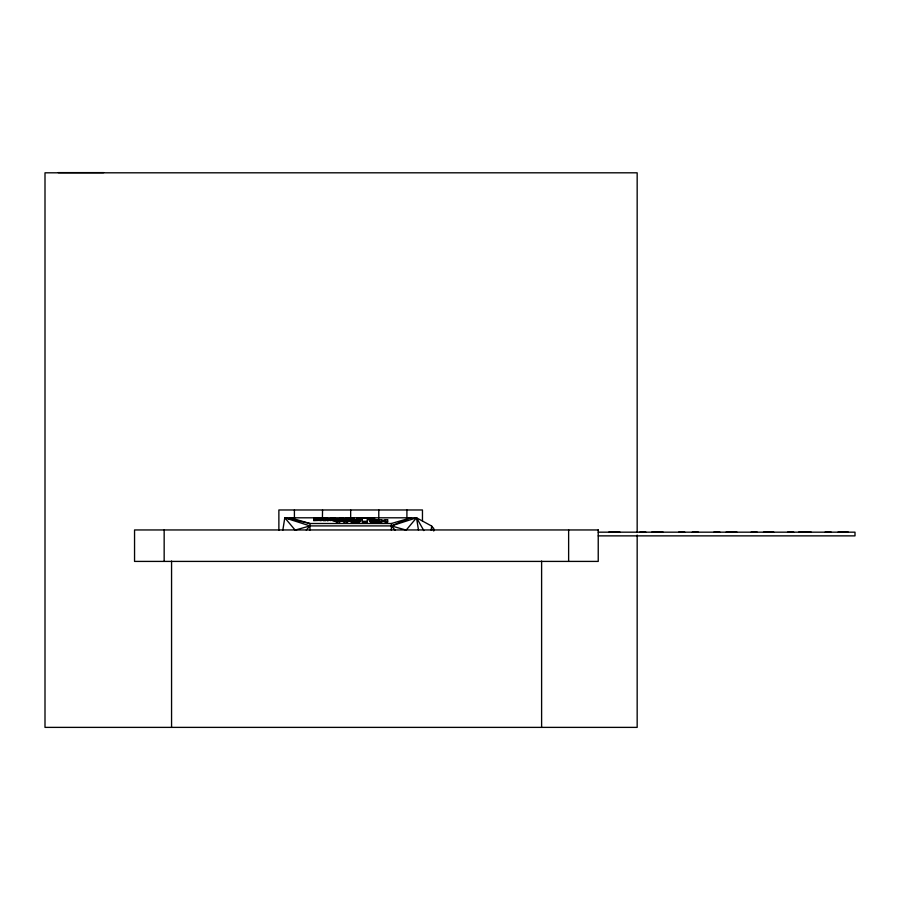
<?xml version="1.0" encoding="UTF-8"?>
<svg xmlns="http://www.w3.org/2000/svg" width="900" height="900" viewBox="0 0 900 900"><rect width="100%" height="100%" fill="white"/><g stroke="black" fill="none" stroke-linecap="round" stroke-linejoin="round"><path stroke-width="1.35" d="M431.179 530.168L431.685 526.072L416.531 517.804L284.794 517.804L282.836 530.123M313.65 519.727L321.626 519.592L322.402 519.109L316.058 518.625L322.447 518.141L314.123 518.344L313.65 520.65L322.391 520.256L322.537 509.974M378.743 521.865L372.499 521.359L377.527 521.021L378.754 520.65L378.754 519.727L369.889 520.526L378.743 521.303M313.706 518.524L320.017 519.244L313.65 519.368M357.368 519.727C368.336 523.159 342.54 523.327 353.419 519.727L348.188 518.929M351.079 520.031L352.361 520.493L351.079 520.762L351.382 521.269M359.752 520.099L358.425 520.493L359.674 521.156L358.425 521.415L359.798 521.809M345.668 520.65L345.668 518.141L353.543 518.299L354.296 518.827L352.238 519.165L354.566 519.727M354.409 518.659L354.296 519.761L354.184 518.456M306.259 530.077L309.96 525.904L391.376 525.904L406.17 530.1L416.531 517.804L423.844 530.606M354.161 521.246L357.266 521.798L353.531 521.798L353.531 520.155L357.311 520.2L354.161 520.312L357.098 520.909L353.959 520.695M318.971 520.29L320.017 520.178L318.971 520.054M378.754 519.727L372.499 520.425L378.743 520.931L378.743 522.236L371.486 522.079L370.226 521.123M314.471 519.199L313.65 519.559L314.55 519.941L314.471 518.276M351.214 520.886L359.561 520.886M333.371 519.727L336.938 521.303L341.82 520.312L346.714 521.303L350.269 519.727L350.269 520.65L346.714 522.236L341.82 521.246L336.938 522.236L333.371 520.65L333.371 519.727L332.156 519.727M336.049 519.727L336.049 520.65L332.156 520.65L332.156 518.929L327.701 519.727L325.935 518.929L325.935 520.65L323.257 520.65L323.257 518.141L326.824 518.141L329.04 519.131L331.267 518.141L334.822 518.141L334.822 519.727L338.276 520.717L340.481 519.727L345.375 520.717L347.603 519.727L347.603 520.65L350.269 520.65M325.935 519.863L327.701 520.65L332.156 519.863M395.066 530.077L391.376 525.904L410.985 517.804L391.376 523.507L309.96 523.507L284.794 517.804L295.155 530.1L309.96 525.904L284.794 517.804M391.376 525.904L416.531 517.804L418.489 530.123M321.255 519.435L322.447 519.064M356.58 518.873L362.284 518.873L362.284 522.236L367.38 522.236L367.38 518.873L374.501 518.141L374.501 519.064L372.049 519.795L367.38 519.795M381.701 520.65L381.701 519.727L379.215 519.727L379.215 522.236L381.656 522.236L381.656 520.695L385.144 520.447M381.656 521.629L385.144 521.37M335.88 519.086L343.159 518.141L343.159 520.65L340.481 520.65L340.481 519.457L335.88 519.086L335.88 520.02L337.072 520.391L340.481 520.391M354.274 520.999L353.959 521.246M345.668 519.727L350.269 519.727M58.32 172.62L103.635 172.62M374.501 518.141L356.58 518.141L356.58 519.795M348.165 518.839L352.012 518.67L348.165 518.512L348.188 519.727M371.745 519.064L374.501 519.064M343.159 519.086L344.779 519.086L344.779 520.391L343.159 520.391M343.159 519.457L344.779 519.457M323.257 519.727L325.935 519.727M357.716 519.795L362.284 519.795M381.701 520.335L385.155 520.335M362.284 521.303L367.38 521.303M379.215 521.303L381.656 521.303M385.144 521.303L387.652 521.303M847.969 531.799L837.979 532.17M598.241 532.17L855 532.17L855 535.871L598.241 535.871M320.726 519.705L322.447 520.155M349.358 520.121L351.697 520.65M290.351 517.804L309.96 523.507L309.96 530.077M431.887 526.545L433.744 528.39L433.744 531.023M831.229 532.17L825.064 532.17M811.249 532.17L798.592 532.17M793.71 532.17L787.545 532.17M773.798 532.17L763.492 532.17M757.249 532.17L751.095 532.17M736.999 532.17L726.019 532.17M719.955 532.17L713.79 532.17M698.445 532.17L692.28 532.17M684.742 532.17L678.589 532.17M663.165 532.17L651.668 532.17M645.885 532.17L639.731 532.17M637.166 532.226L637.166 172.811L45 172.811L45 727.38L637.166 727.38L637.166 535.039M620.033 532.17L608.749 532.17M568.631 529.954L568.631 561.409M541.609 561.06L541.609 727.38M431.685 526.072L431.685 530.168M422.46 520.875L422.46 509.974L278.876 509.974L278.876 530.415M406.912 509.974L406.912 518.153M391.376 523.507L391.376 530.077M384.109 520.695L384.109 521.629M378.787 509.974L378.787 518.153M377.527 520.099L377.527 521.021M374.445 520.931L374.445 521.865M374.197 521.303L374.197 522.236M374.13 520.099L374.13 521.021M373.995 520.931L373.995 521.854M373.725 520.11L373.725 521.044M373.793 521.303L373.793 522.225M373.59 519.739L373.59 520.661M373.601 520.898L373.601 521.831M373.298 520.155L373.264 521.798M372.949 520.211L373.05 522.202M372.746 520.267L372.78 521.663M372.679 519.784L372.499 522.18M372.049 518.873L372.049 519.795M371.97 521.201L371.97 522.135M371.869 519.851L371.869 520.785M371.486 521.145L371.486 522.079M371.194 519.941L371.194 520.875M371.059 521.077L371.059 522M370.642 520.065L370.642 520.988M370.373 520.909L370.373 521.842M370.226 520.2L370.136 521.752M369.979 520.346L370.012 521.663M359.561 519.964L359.572 521.977M359.415 520.335L359.449 521.595M359.336 519.896L359.336 520.83M359.314 521.123L359.314 522.056M359.032 519.84L359.021 521.505M358.988 520.425L358.965 522.124M358.526 521.235L358.526 522.169M358.279 519.761L358.279 520.695M358.02 521.28L358.02 522.202M357.84 519.739L357.84 520.661M357.435 521.303L357.435 522.225M356.805 521.303L356.805 522.236M355.354 520.684L355.354 521.618M354.274 520.065L354.195 521.876M353.97 520.076L353.981 522.236M353.902 518.377L353.902 519.3M353.767 520.301L353.925 521.865M353.711 520.11L353.689 521.842M353.543 518.299L353.543 519.221M353.351 521.303L353.351 522.225M353.104 518.231L353.104 519.154M352.777 521.28L352.777 522.202M352.598 518.186L352.598 519.109M352.474 519.761L352.474 520.695M352.271 521.235L352.271 522.169M352.012 518.153L352.012 519.075M351.697 519.727L351.72 520.774M351.832 521.19L351.832 522.124M351.382 520.335L351.473 522.056M351.214 519.964L351.214 521.989M350.662 509.974L350.662 518.153M346.714 521.303L346.714 522.236M344.048 521.303L344.048 522.236M341.82 520.312L341.82 521.246M340.088 518.141L340.088 519.064M339.604 521.303L339.604 522.236M337.072 519.457L337.072 520.391M336.938 521.303L336.938 522.236M331.267 518.141L331.267 519.064M330.368 519.727L330.368 520.65M329.04 519.131L329.04 520.054M327.701 519.727L327.701 520.65M326.824 518.141L326.824 519.064M322.256 519.019L322.391 520.256M322.234 519.435L322.234 520.358M322.02 518.94L321.975 520.447M321.683 518.873L321.683 519.795M321.626 519.592L321.626 520.515M321.255 518.512L321.188 520.571M320.67 519.683L320.67 520.616M320.062 519.716L320.062 520.639M319.95 519.289L319.95 520.222M319.725 519.334L319.725 520.256M319.399 519.356L319.399 520.29M316.024 518.141L316.024 519.075M315.428 518.175L315.428 519.097M314.91 518.22L314.91 519.142M314.123 518.344L314.111 519.84M313.864 518.434L313.864 519.356M294.412 509.974L294.412 518.153M171.562 561.06L171.562 727.38M164.16 529.954L164.16 561.409M340.481 518.715L338.76 519.086L340.481 518.715M387.652 519.727L385.155 519.727L385.144 522.236L387.652 522.236L387.652 519.727M598.23 529.954L134.55 529.954L134.55 561.409L598.23 561.409L598.23 529.954"/></g></svg>
